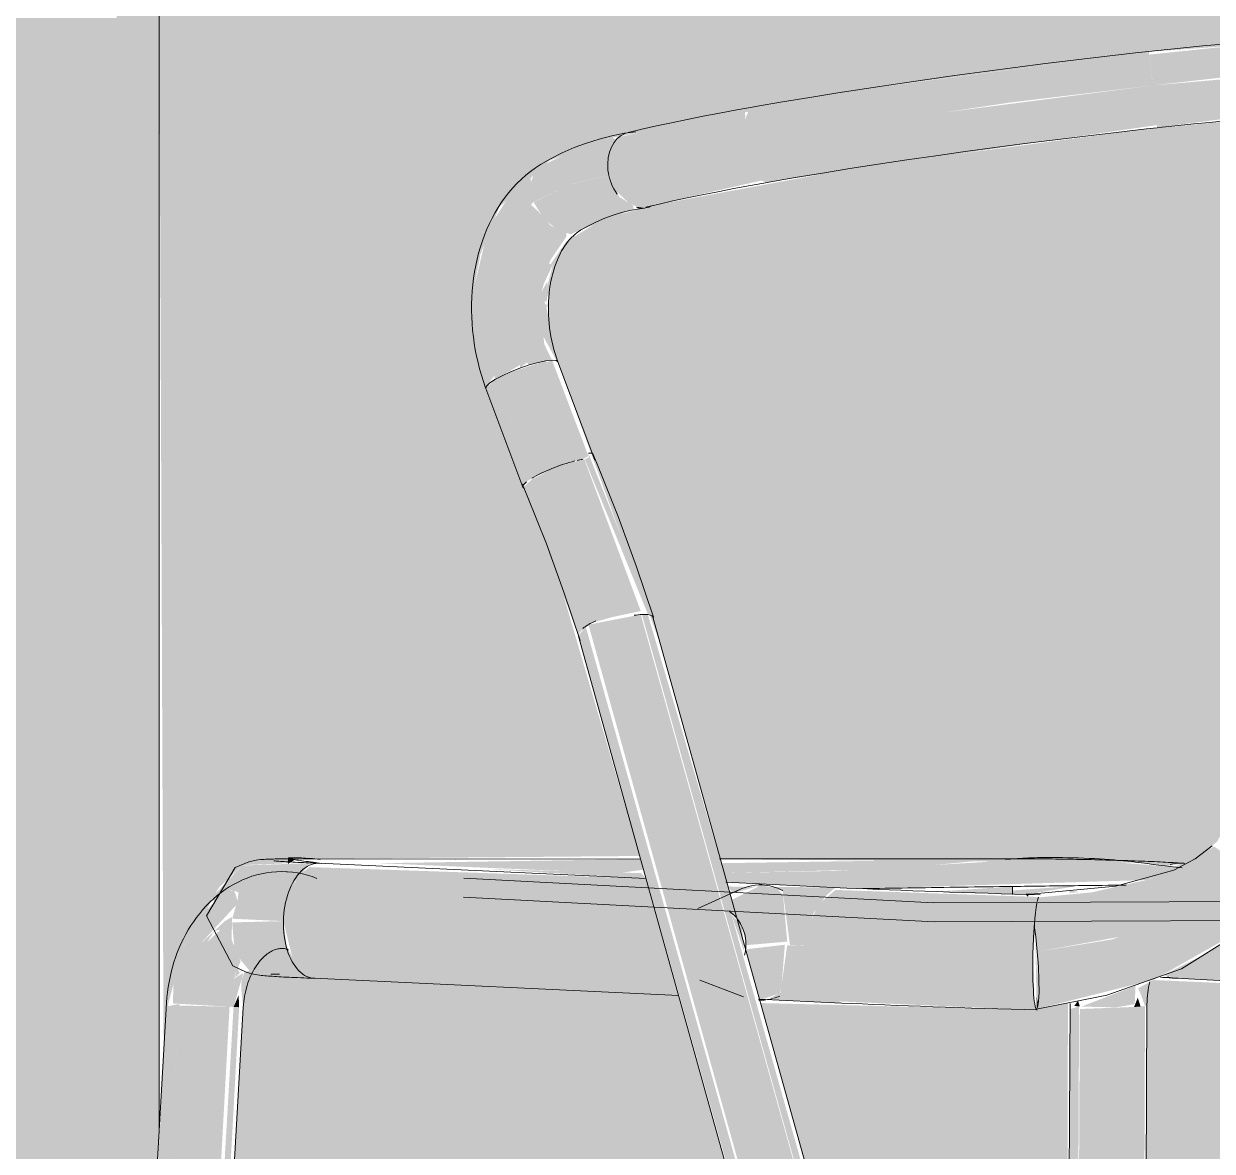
# Model space of a CAD drawing. Header units: inches. Extents: x 20426 to 36348, y -461 to 673.
# Drawn here: x 29240.26 to 29255.73, y 13.75 to 28.43 of the extents above; entities that cross this region are included whole.
import ezdxf

# ---------------------------------------------------------------- set-up
doc = ezdxf.new("R2010")
doc.units = ezdxf.units.IN
doc.header["$MEASUREMENT"] = 0
doc.layers.add('I-FURN', color=30, linetype='Continuous', lineweight=9)
doc.layers.add('Q-CASE', color=31, linetype='Continuous', lineweight=9)

# ---------------------------------------------------------------- blocks, each defined once
blk = doc.blocks.new('Casework 1 - Casework 1-456223-Elevation - East')
at = {"layer": 'Q-CASE'}
h = blk.add_hatch(color=256, dxfattribs=at)
h.paths.add_polyline_path([(-22519.774, 0), (-22513.177, 0), (-22513.177, 0.25), (-22519.707, 0.25), (-22519.718, 0.008), (-22519.841, 0)], flags=0)
h.paths.add_polyline_path([(-22521.548, 0), (-22520.693, 0), (-22520.707, 0.25), (-22526.289, 0.25), (-22526.289, 0), (-22521.591, 0)], flags=0)
h.paths.add_polyline_path([(-22510.623, 0), (-22505.796, 0.01), (-22505.796, 0.25), (-22512.311, 0.25), (-22512.311, 0), (-22510.996, 0)], flags=0)
h.paths.add_polyline_path([(-22521.392, 15.967), (-22521.392, 15.83), (-22521.366, 15.878), (-22521.37, 15.893)], flags=0)
h.paths.add_polyline_path([(-22521.606, 16.071), (-22521.437, 16.05), (-22521.544, 16.143), (-22521.605, 16.127), (-22521.606, 16.099)], flags=0)
h.paths.add_polyline_path([(-22521.803, 16.099), (-22521.839, 16.049), (-22521.839, 16.091)], flags=0)
h.paths.add_polyline_path([(-22531.668, 0), (-22527.155, 0), (-22527.155, 0.25), (-22528.301, 0.25), (-22528.301, 0.75), (-22520.736, 0.75), (-22521.548, 15.62), (-22521.48, 15.643), (-22521.67, 16.118), (-22522.536, 15.997), (-22527.271, 15.775), (-22530.663, 3.606)], flags=0)
h.paths.add_polyline_path([(-22505.771, 0.75), (-22505.753, 0.75), (-22504.981, 14.03), (-22504.981, 28.75), (-22505.537, 28.75), (-22505.537, 28.5), (-22507.827, 28.5), (-22507.827, 28.75), (-22507.918, 28.75), (-22507.918, 28.5), (-22510.623, 28.5), (-22510.623, 0.75), (-22505.796, 0.75)], flags=0)
h.paths.add_polyline_path([(-22519.736, 0.75), (-22514.866, 0.75), (-22514.866, 28.5), (-22517.57, 28.5), (-22517.57, 28.75), (-22517.662, 28.75), (-22517.662, 28.5), (-22519.952, 28.5), (-22519.952, 28.75), (-22532.8, 28.75), (-22532.8, 27.991), (-22529.528, 27.549), (-22526.968, 27.086), (-22526, 26.833), (-22525.407, 26.533), (-22525.341, 26.436), (-22525.075, 26.204), (-22524.788, 25.758), (-22524.576, 24.778), (-22524.809, 23.547), (-22526.095, 19.993), (-22526.777, 17.549), (-22522.196, 17.495), (-22522.139, 17.495), (-22521.698, 17.465), (-22521.429, 17.329), (-22521.299, 17.117), (-22521.263, 17.089), (-22521.209, 17.089), (-22521.131, 16.899), (-22520.917, 16.602), (-22520.687, 16.143), (-22520.679, 15.944), (-22520.602, 15.658), (-22519.774, 1.407)], flags=0)
h.paths.add_polyline_path([(-22532.298, 1.458), (-22528.325, 15.714), (-22528.493, 15.718), (-22531.917, 15.615), (-22531.957, 15.625), (-22532.368, 15.644), (-22532.3, 1.912)], flags=0)
h.paths.add_polyline_path([(-22520.888, 15.914), (-22520.888, 16.047), (-22520.917, 16.014)], flags=0)
h.paths.add_polyline_path([(-22532.8, 17.532), (-22531.59, 17.552), (-22527.813, 17.55), (-22526.676, 21.414), (-22525.548, 24.575), (-22525.59, 25.084), (-22525.705, 25.388), (-22525.705, 25.436), (-22525.807, 25.592), (-22525.989, 25.745), (-22526.428, 25.888), (-22527.289, 26.133), (-22529.458, 26.532), (-22532.171, 26.916), (-22532.8, 26.992), (-22532.8, 17.548)], flags=0)
h.paths.add_polyline_path([(-22526.59, 25.977), (-22527.108, 26.103), (-22526.628, 25.986)], flags=0)
h.paths.add_polyline_path([(-22504.981, 30), (-22504.981, 36), (-22532.8, 36), (-22532.8, 30), (-22510.996, 30)], flags=0)
blk = doc.blocks.new('Casework 3 - Casework 1-483541-Elevation - East')
at = {"layer": 'Q-CASE'}
h = blk.add_hatch(color=256, dxfattribs=at)
h.paths.add_polyline_path([(-22503.889, 0), (-22499.2, 0), (-22499.2, 0.25), (-22504.782, 0.25), (-22504.796, 0), (-22503.898, 0)], flags=0)
h.paths.add_polyline_path([(-22448.007, 26.785), (-22448.058, 26.876), (-22448.024, 26.803)], flags=0)
h.paths.add_polyline_path([(-22375.431, 0), (-22360.053, 0), (-22360.053, 36), (-22504.981, 36), (-22504.981, 30), (-22487.289, 30), (-22487.289, 28.75), (-22504.981, 28.75), (-22504.925, 15), (-22504.861, 15.676), (-22504.662, 16.429), (-22504.351, 16.906), (-22504.295, 17.034), (-22504.2, 17.184), (-22504.142, 17.236), (-22503.899, 17.47), (-22503.293, 17.496), (-22503.262, 17.552), (-22503.024, 17.552), (-22498.724, 17.59), (-22499.722, 20.996), (-22500.874, 24.236), (-22500.877, 25.019), (-22500.799, 25.428), (-22500.554, 26.039), (-22499.895, 26.648), (-22499.14, 26.933), (-22495.584, 27.611), (-22492.083, 28.062), (-22489.209, 28.273), (-22485.71, 28.346), (-22482.305, 28.236), (-22481.946, 28.113), (-22481.741, 28.001), (-22481.484, 27.56), (-22481.522, 27.37), (-22481.763, 27.076), (-22482.055, 26.817), (-22482.305, 26.708), (-22483.061, 26.362), (-22483.255, 26.075), (-22483.616, 25.296), (-22483.79, 24.712), (-22483.947, 23.793), (-22484.29, 20.672), (-22484.369, 18.094), (-22484.243, 17.52), (-22484.243, 17.456), (-22484.243, 17.287), (-22484.187, 17.285), (-22484.046, 16.992), (-22483.857, 16.853), (-22483.672, 16.512), (-22483.714, 16.07), (-22483.883, 15.793), (-22478.702, 0), (-22451.412, 0), (-22446.249, 15.816), (-22446.36, 15.97), (-22446.456, 16.344), (-22446.35, 16.717), (-22445.962, 17.162), (-22445.912, 17.159), (-22445.805, 17.727), (-22445.724, 18.288), (-22445.731, 19.038), (-22445.737, 19.041), (-22445.857, 21.021), (-22446.231, 24.278), (-22446.553, 25.475), (-22446.73, 25.819), (-22447.135, 26.466), (-22448.122, 26.863), (-22448.414, 27.107), (-22448.499, 27.235), (-22448.592, 27.37), (-22448.628, 27.627), (-22448.497, 27.741), (-22448.559, 27.79), (-22448.137, 28.128), (-22447.422, 28.264), (-22444.732, 28.337), (-22442.511, 28.339), (-22438.017, 28.187), (-22435.213, 27.895), (-22432.752, 27.549), (-22430.031, 27.051), (-22429.223, 26.833), (-22428.63, 26.533), (-22428.565, 26.436), (-22428.299, 26.204), (-22428.011, 25.758), (-22427.799, 24.778), (-22428.032, 23.547), (-22429.319, 19.993), (-22430, 17.55), (-22425.419, 17.495), (-22425.369, 17.495), (-22424.922, 17.465), (-22424.653, 17.329), (-22424.522, 17.117), (-22424.509, 17.062), (-22424.437, 17.119), (-22424.356, 16.901), (-22424.148, 16.615), (-22423.911, 16.143), (-22423.908, 15.974), (-22423.826, 15.665), (-22422.916, 0.75), (-22419.49, 0.75), (-22419.49, 28.5), (-22424.576, 28.5), (-22424.576, 28.75), (-22442.825, 28.75), (-22442.825, 30), (-22390.512, 30), (-22390.512, 28.75), (-22408.76, 28.75), (-22408.76, 28.5), (-22413.846, 28.5), (-22413.846, 0.75), (-22410.377, 0.75), (-22409.485, 15.676), (-22409.286, 16.429), (-22408.975, 16.906), (-22408.92, 17.034), (-22408.824, 17.184), (-22408.766, 17.236), (-22408.523, 17.47), (-22407.917, 17.496), (-22407.886, 17.552), (-22407.648, 17.552), (-22403.348, 17.59), (-22404.347, 20.996), (-22405.498, 24.236), (-22405.501, 25.019), (-22405.423, 25.428), (-22405.179, 26.039), (-22404.48, 26.665), (-22403.765, 26.933), (-22400.209, 27.611), (-22396.708, 28.062), (-22394.223, 28.259), (-22390.335, 28.346), (-22385.505, 28.224), (-22385.183, 28.117), (-22384.964, 28.001), (-22384.707, 27.579), (-22384.745, 27.37), (-22384.986, 27.076), (-22385.278, 26.817), (-22385.529, 26.708), (-22386.285, 26.362), (-22386.478, 26.075), (-22386.839, 25.296), (-22387.013, 24.712), (-22387.17, 23.793), (-22387.514, 20.672), (-22387.593, 18.094), (-22387.466, 17.52), (-22387.466, 17.456), (-22387.466, 17.287), (-22387.41, 17.285), (-22387.269, 16.992), (-22387.08, 16.853), (-22386.895, 16.512), (-22386.938, 16.07), (-22387.106, 15.793), (-22381.925, 0), (-22380.272, 0)], flags=0)
h.paths.add_polyline_path([(-22384.375, 0), (-22389.581, 15.675), (-22389.741, 15.658), (-22391.5, 15.745), (-22395.454, 15.895), (-22395.42, 15.776), (-22395.37, 15.636), (-22395.346, 15.636), (-22395.37, 0), (-22385.114, 0)], flags=0)
h.paths.add_polyline_path([(-22383.326, 0), (-22382.974, 0), (-22388.115, 15.663), (-22388.466, 15.668), (-22383.348, 0.068)], flags=0)
h.paths.add_polyline_path([(-22398.445, 0), (-22402.842, 15.775), (-22407.147, 15.931), (-22407.155, 15.7), (-22407.112, 15.619), (-22407.942, 0.75), (-22400.411, 0.75), (-22400.411, 0.25), (-22401.557, 0.25), (-22401.557, 0), (-22399.639, 0)], flags=0)
h.paths.add_polyline_path([(-22402.423, 0), (-22402.423, 0.25), (-22402.958, 0.25), (-22402.958, 0)], flags=0)
h.paths.add_polyline_path([(-22403.824, 0), (-22403.824, 0.25), (-22408.005, 0.25), (-22408.02, 0), (-22404.48, 0)], flags=0)
h.paths.add_polyline_path([(-22498.333, 0), (-22493.82, 0), (-22498.218, 15.775), (-22503.808, 16.095), (-22503.869, 16.084), (-22503.91, 15.978), (-22503.913, 15.848), (-22503.889, 15.619), (-22504.719, 0.75), (-22497.188, 0.75), (-22497.188, 0.25), (-22498.333, 0.25)], flags=0)
h.paths.add_polyline_path([(-22492.122, 0), (-22479.751, 0), (-22484.891, 15.663), (-22485.116, 15.658), (-22486.788, 15.74), (-22492.04, 15.975), (-22492.237, 15.867), (-22492.197, 15.776), (-22492.147, 15.636), (-22492.122, 15.643), (-22492.161, 7.785), (-22492.147, 0), (-22492.125, 0)], flags=0)
h.paths.add_polyline_path([(-22408.866, 0), (-22409.019, 0.01), (-22409.019, 0.25), (-22409.406, 0.25), (-22409.421, 0), (-22408.871, 0)], flags=0)
h.paths.add_polyline_path([(-22413.846, 0), (-22410.42, 0.01), (-22410.42, 0.25), (-22415.535, 0.25), (-22415.535, 0), (-22414.164, 0)], flags=0)
h.paths.add_polyline_path([(-22417.802, 0), (-22417.802, 0.25), (-22422.93, 0.25), (-22422.941, 0.008), (-22422.941, 0), (-22418.089, 0)], flags=0)
h.paths.add_polyline_path([(-22416.401, 0), (-22416.401, 0.25), (-22416.936, 0.25), (-22416.936, 0)], flags=0)
h.paths.add_polyline_path([(-22425.317, 0), (-22425.331, 0.25), (-22429.513, 0.25), (-22429.513, 0), (-22425.394, 0)], flags=0)
h.paths.add_polyline_path([(-22424.466, 0), (-22423.918, 0.044), (-22423.93, 0.25), (-22424.331, 0.25), (-22424.342, 0.008), (-22424.47, 0)], flags=0)
h.paths.add_polyline_path([(-22430.379, 0), (-22430.379, 0.25), (-22430.914, 0.25), (-22430.914, 0)], flags=0)
h.paths.add_polyline_path([(-22431.78, 0), (-22431.78, 0.25), (-22432.925, 0.25), (-22432.925, 0.75), (-22425.36, 0.75), (-22426.172, 15.62), (-22426.114, 15.675), (-22426.231, 15.975), (-22430.495, 15.775), (-22434.892, 0), (-22432.925, 0)], flags=0)
h.paths.add_polyline_path([(-22450.362, 0), (-22450.011, 0), (-22444.87, 15.668), (-22445.248, 15.585), (-22450.011, 1.072)], flags=0)
h.paths.add_polyline_path([(-22437.914, 0), (-22437.944, 15.776), (-22437.872, 15.727), (-22437.875, 15.86), (-22437.92, 15.928), (-22438.119, 15.939), (-22443.847, 15.585), (-22448.961, 0), (-22437.966, 0)], flags=0)
h.paths.add_polyline_path([(-22409.019, 0.75), (-22408.976, 0.75), (-22408.084, 15.676), (-22408.028, 16.038), (-22408.508, 16.067), (-22408.555, 15.703), (-22408.513, 15.619), (-22409.322, 0.75)], flags=0)
h.paths.add_polyline_path([(-22424.615, 15.967), (-22424.615, 15.83), (-22424.589, 15.878), (-22424.592, 15.887)], flags=0)
h.paths.add_polyline_path([(-22424.83, 16.071), (-22424.66, 16.05), (-22424.773, 16.145), (-22424.828, 16.127), (-22424.829, 16.099)], flags=0)
h.paths.add_polyline_path([(-22423.959, 0.75), (-22424.771, 15.62), (-22424.715, 15.681), (-22424.893, 16.118), (-22425.314, 16.003), (-22425.223, 15.592), (-22424.317, 0.75)], flags=0)
h.paths.add_polyline_path([(-22493.191, 1.458), (-22493.15, 15.675), (-22493.598, 15.587), (-22497.153, 15.675), (-22493.198, 1.485)], flags=0)
h.paths.add_polyline_path([(-22397.815, 1.458), (-22397.843, 2.868), (-22401.422, 15.708), (-22401.777, 15.675), (-22397.822, 1.485)], flags=0)
h.paths.add_polyline_path([(-22396.414, 1.458), (-22396.374, 15.675), (-22396.747, 15.585), (-22396.771, 2.74), (-22396.421, 1.485)], flags=0)
h.paths.add_polyline_path([(-22436.922, 1.458), (-22436.527, 2.878), (-22436.642, 15.636), (-22436.992, 15.644), (-22436.925, 1.912)], flags=0)
h.paths.add_polyline_path([(-22435.521, 1.458), (-22431.548, 15.714), (-22431.916, 15.7), (-22435.528, 2.745), (-22435.524, 1.912)], flags=0)
h.paths.add_polyline_path([(-22397.791, 6.398), (-22397.77, 15.625), (-22400.371, 15.655), (-22397.813, 6.477)], flags=0)
h.paths.add_polyline_path([(-22435.546, 6.398), (-22432.963, 15.665), (-22435.591, 15.562), (-22435.553, 7.785)], flags=0)
h.paths.add_polyline_path([(-22493.562, 15.597), (-22493.572, 15.677), (-22493.563, 15.597)], flags=0)
h.paths.add_polyline_path([(-22396.799, 15.633), (-22396.796, 15.677), (-22396.8, 15.636)], flags=0)
h.paths.add_polyline_path([(-22425.963, 15.788), (-22426.05, 15.893), (-22426.016, 15.83), (-22426, 15.817)], flags=0)
h.paths.add_polyline_path([(-22424.111, 15.914), (-22424.128, 16.076), (-22424.14, 16.014), (-22424.119, 15.942)], flags=0)
h.paths.add_polyline_path([(-22408.625, 15.978), (-22408.498, 16.143), (-22408.565, 16.071), (-22408.622, 15.983)], flags=0)
h.paths.add_polyline_path([(-22504.001, 15.978), (-22503.874, 16.143), (-22503.941, 16.071), (-22503.989, 15.995)], flags=0)
h.paths.add_polyline_path([(-22499.585, 25.705), (-22499.683, 25.705), (-22499.62, 25.686)], flags=0)
h.paths.add_polyline_path([(-22491.867, 17.46), (-22491.629, 17.494), (-22491.593, 17.496), (-22491.364, 17.647), (-22491.205, 17.78), (-22490.762, 18.633), (-22490.576, 19.251), (-22490.258, 21.858), (-22489.731, 25.72), (-22489.811, 26.257), (-22489.804, 26.437), (-22490.133, 27.027), (-22490.352, 27.223), (-22492.182, 27.052), (-22495.882, 26.556), (-22498.561, 26.061), (-22499.201, 25.884), (-22499.682, 25.592), (-22499.884, 25.299), (-22499.855, 25.296), (-22499.932, 24.999), (-22499.953, 24.63), (-22500.006, 24.557), (-22500.011, 24.409), (-22499.928, 24.26), (-22499.808, 24.038), (-22499.775, 23.984), (-22498.448, 20.322), (-22497.676, 17.549), (-22492.187, 17.5), (-22491.9, 17.464)], flags=0)
h.paths.add_polyline_path([(-22437.27, 17.541), (-22437.295, 17.57), (-22437.248, 17.599), (-22437.108, 17.551), (-22436.214, 17.552), (-22432.437, 17.55), (-22431.3, 21.414), (-22430.173, 24.575), (-22430.214, 25.084), (-22430.329, 25.388), (-22430.329, 25.436), (-22430.431, 25.592), (-22430.613, 25.745), (-22431.052, 25.888), (-22431.884, 26.127), (-22434.082, 26.532), (-22436.796, 26.916), (-22438.533, 27.076), (-22438.701, 26.833), (-22438.815, 26.537), (-22438.966, 26.104), (-22439.008, 25.435), (-22438.948, 24.685), (-22438.812, 24.022), (-22438.289, 20.75), (-22438.048, 18.914), (-22437.82, 18.308), (-22437.466, 17.711), (-22437.369, 17.625), (-22437.277, 17.547)], flags=0)
h.paths.add_polyline_path([(-22402.808, 25.705), (-22402.906, 25.705), (-22402.843, 25.686)], flags=0)
h.paths.add_polyline_path([(-22396.16, 17.549), (-22395.988, 17.647), (-22395.829, 17.78), (-22395.387, 18.633), (-22395.201, 19.251), (-22394.893, 21.787), (-22394.355, 25.72), (-22394.435, 26.257), (-22394.428, 26.437), (-22394.758, 27.027), (-22394.904, 27.106), (-22397.4, 26.805), (-22400.768, 26.274), (-22401.967, 25.998), (-22402.828, 25.682), (-22403.107, 25.299), (-22403.078, 25.296), (-22403.155, 24.999), (-22403.176, 24.63), (-22403.222, 24.538), (-22403.234, 24.409), (-22403.158, 24.283), (-22403.031, 24.038), (-22402.999, 23.984), (-22401.672, 20.322), (-22400.849, 17.55), (-22396.169, 17.55)], flags=0)
h.paths.add_polyline_path([(-22431.051, 17.549), (-22431.036, 17.55), (-22429.899, 21.414), (-22428.771, 24.575), (-22428.813, 25.084), (-22428.928, 25.388), (-22428.928, 25.436), (-22429.03, 25.592), (-22429.239, 25.758), (-22429.43, 25.798), (-22429.335, 25.474), (-22429.24, 24.236), (-22429.729, 22.757), (-22430.72, 19.993), (-22431.401, 17.549), (-22431.109, 17.549)], flags=0)
h.paths.add_polyline_path([(-22404.209, 25.705), (-22404.307, 25.705), (-22404.244, 25.686)], flags=0)
h.paths.add_polyline_path([(-22402.3, 17.549), (-22401.947, 17.59), (-22402.945, 20.996), (-22404.097, 24.236), (-22404.1, 25.019), (-22404.022, 25.428), (-22403.943, 25.798), (-22404.229, 25.682), (-22404.508, 25.299), (-22404.48, 25.293), (-22404.556, 24.999), (-22404.578, 24.63), (-22404.623, 24.539), (-22404.635, 24.409), (-22404.552, 24.26), (-22404.433, 24.038), (-22404.4, 23.984), (-22403.073, 20.322), (-22402.3, 17.55)], flags=0)
h.paths.add_polyline_path([(-22499.922, 24.63), (-22499.954, 24.825), (-22499.907, 24.924), (-22499.917, 24.732)], flags=0)
h.paths.add_polyline_path([(-22404.546, 24.63), (-22404.578, 24.825), (-22404.532, 24.924), (-22404.541, 24.732)], flags=0)
h.paths.add_polyline_path([(-22403.145, 24.63), (-22403.177, 24.825), (-22403.131, 24.924), (-22403.14, 24.732)], flags=0)
h.paths.add_polyline_path([(-22431.214, 25.977), (-22431.733, 26.103), (-22431.253, 25.986)], flags=0)
h.paths.add_polyline_path([(-22448.058, 27.078), (-22447.856, 27.181), (-22447.933, 27.212), (-22447.955, 27.15), (-22448.055, 27.08)], flags=0)
h.paths.add_polyline_path([(-22448.188, 27.076), (-22448.061, 27.107), (-22448.082, 27.169), (-22448.185, 27.078)], flags=0)
h.paths.add_polyline_path([(-22481.925, 27.076), (-22482.049, 27.139), (-22482.044, 27.078), (-22481.946, 27.076)], flags=0)
h.paths.add_polyline_path([(-22385.148, 27.076), (-22385.272, 27.139), (-22385.267, 27.078), (-22385.176, 27.076)], flags=0)
blk.add_line((-22504.981, 28.75), (-22504.981, 14.03), dxfattribs=at)
blk = doc.blocks.new('HermanMiller_Collection_Air-Chair_SideChair_Arms - Arms-V113-Elevation - East')
at = {"layer": 'I-FURN'}
for points in [[(-22492.045, 27.624), (-22489.829, 27.877), (-22489.805, 27.819), (-22489.721, 27.825), (-22489.804, 28.117), (-22489.95, 28.249), (-22492.092, 28.025), (-22492.059, 27.75)], [(-22497.387, 26.875), (-22493.905, 27.401), (-22492.045, 27.624), (-22492.097, 28.061), (-22495.705, 27.591), (-22497.307, 27.293), (-22497.38, 27.119), (-22497.393, 27.002)], [(-22497.078, 26.362), (-22493.361, 26.911), (-22491.991, 27.107), (-22492.045, 27.624), (-22495.705, 27.149), (-22497.387, 26.875), (-22497.274, 26.52), (-22497.146, 26.384)], [(-22499.139, 26.52), (-22497.387, 26.875), (-22497.351, 27.219), (-22497.36, 27.317), (-22498.998, 26.95), (-22499.116, 26.768), (-22499.14, 26.648)], [(-22500.109, 26.106), (-22499.604, 26.344), (-22499.125, 26.454), (-22499.129, 26.703), (-22499.03, 26.913), (-22499.08, 26.946), (-22499.489, 26.833), (-22500.082, 26.533), (-22500.148, 26.344), (-22500.141, 26.227)], [(-22498.707, 26.031), (-22497.146, 26.384), (-22497.274, 26.52), (-22497.387, 26.875), (-22499.139, 26.52), (-22499.061, 26.274), (-22498.86, 26.086), (-22498.743, 26.037)], [(-22500.72, 23.708), (-22500.619, 23.844), (-22500.766, 24.704), (-22500.583, 25.55), (-22500.109, 26.106), (-22500.141, 26.377), (-22500.153, 26.432), (-22500.414, 26.204), (-22500.702, 25.749), (-22500.877, 25.019), (-22500.886, 24.589), (-22500.874, 24.236)], [(-22499.585, 25.705), (-22498.807, 26.013), (-22498.807, 26.056), (-22498.99, 26.172), (-22499.139, 26.45), (-22499.613, 26.34), (-22500.107, 26.104), (-22499.975, 25.884), (-22499.784, 25.737), (-22499.682, 25.706)], [(-22500.131, 22.509), (-22499.685, 22.7), (-22499.469, 22.757), (-22499.947, 24.038), (-22500.439, 23.88), (-22500.611, 23.793), (-22500.518, 23.545)], [(-22499.468, 22.754), (-22499.394, 22.799), (-22499.867, 24.046), (-22499.94, 24.019), (-22499.469, 22.757)], [(-22500.249, 22.393), (-22500.2, 22.462), (-22500.131, 22.509), (-22500.611, 23.793), (-22500.729, 23.679), (-22500.274, 22.462)], [(-22499.393, 20.59), (-22499.35, 20.625), (-22499.089, 20.699), (-22498.712, 20.78), (-22499.448, 22.757), (-22499.778, 22.669), (-22500.102, 22.507), (-22499.398, 20.602)], [(-22498.547, 20.693), (-22499.394, 22.835), (-22499.388, 22.782), (-22499.432, 22.758), (-22499.441, 22.754), (-22498.618, 20.734), (-22498.551, 20.699)], [(-22499.523, 20.456), (-22499.505, 20.502), (-22499.398, 20.604), (-22500.106, 22.517), (-22500.238, 22.393), (-22499.523, 20.458)], [(-22493.335, 0), (-22492.918, 0), (-22498.712, 20.734), (-22499.393, 20.602), (-22495.821, 7.785), (-22493.651, 0), (-22493.449, 0)], [(-22492.85, 0), (-22492.784, 0), (-22497.533, 16.829), (-22497.507, 16.923), (-22497.576, 17.191), (-22498.62, 20.734), (-22498.697, 20.734), (-22492.918, 0)], [(-22493.728, 0), (-22493.651, 0), (-22499.429, 20.578), (-22499.523, 20.458), (-22493.783, 0)], [(-22503.365, 16.742), (-22503.214, 17.255), (-22503.076, 17.42), (-22503.024, 17.496), (-22503.903, 17.466), (-22504.287, 17.062), (-22504.27, 16.99), (-22504.041, 17.148), (-22503.952, 17.117), (-22503.956, 17.034), (-22504.032, 16.773), (-22503.48, 16.747)], [(-22503.293, 17.495), (-22503.214, 17.542), (-22503.293, 17.558), (-22503.293, 17.495)], [(-22493.549, 15.6), (-22492.034, 15.978), (-22490.97, 16.579), (-22490.487, 17.116), (-22490.558, 17.209), (-22490.821, 17.42), (-22491.416, 16.904), (-22492.579, 16.503), (-22493.549, 16.344), (-22493.552, 15.612), (-22493.552, 15.602)], [(-22497.343, 16.428), (-22496.805, 16.475), (-22496.86, 17.087), (-22496.96, 17.18), (-22497.154, 17.204), (-22497.527, 17.018), (-22497.541, 16.856), (-22497.49, 16.807), (-22497.397, 16.68), (-22497.349, 16.489)], [(-22493.874, 17.095), (-22493.874, 17.193), (-22494.87, 17.126), (-22493.896, 17.096)], [(-22493.691, 17.089), (-22493.64, 17.096), (-22493.014, 17.203), (-22493.874, 17.141), (-22493.874, 17.095), (-22493.693, 17.089)], [(-22504.719, 15.665), (-22504.445, 16.447), (-22503.952, 16.98), (-22504.01, 17.152), (-22504.142, 17.105), (-22504.445, 16.81), (-22504.564, 16.615), (-22504.802, 16.143), (-22504.792, 16.036), (-22504.804, 15.67)], [(-22493.606, 16.318), (-22493.533, 17.056), (-22496.177, 17.148), (-22496.406, 16.953), (-22496.544, 16.617), (-22496.566, 16.423), (-22494.05, 16.331)], [(-22502.953, 15.997), (-22503.19, 16.143), (-22503.323, 16.423), (-22503.365, 16.742), (-22504.032, 16.725), (-22503.998, 16.33), (-22503.803, 16.092), (-22503.058, 16.004)], [(-22497.366, 16.348), (-22497.397, 16.68), (-22497.533, 16.829), (-22497.382, 16.394)], [(-22485.53, 15.675), (-22485.806, 15.776), (-22486.003, 16.051), (-22486.069, 16.426), (-22490.867, 16.676), (-22491.272, 16.36), (-22491.709, 16.139), (-22491.913, 16.041), (-22491.715, 15.997), (-22485.547, 15.676)], [(-22497.164, 15.714), (-22496.902, 15.801), (-22496.879, 15.893), (-22496.836, 16.434), (-22497.351, 16.374), (-22497.333, 16.291), (-22497.183, 15.781)], [(-22493.552, 15.585), (-22493.586, 15.677), (-22493.606, 16.318), (-22496.566, 16.423), (-22496.508, 16.048), (-22496.331, 15.775), (-22496.212, 15.7), (-22494.36, 15.617)], [(-22493.532, 15.697), (-22493.575, 16.512), (-22493.559, 15.697)], [(-22492.52, 15.619), (-22492.281, 15.661), (-22492.27, 15.901), (-22492.974, 15.629), (-22492.563, 15.619)], [(-22505.629, 0), (-22504.719, 15.665), (-22504.888, 15.629), (-22505.715, 0.005), (-22505.643, 0)], [(-22505.268, 0), (-22504.922, 0), (-22504.066, 15.627), (-22504.72, 15.643), (-22505.629, 0), (-22505.398, 0)], [(-22503.941, 15.62), (-22503.948, 15.775), (-22504.014, 15.624), (-22503.948, 15.621)], [(-22493.552, 15.585), (-22493.545, 15.697), (-22493.56, 15.748), (-22493.557, 15.607)], [(-22493.067, 1.015), (-22493.005, 15.631), (-22493.121, 15.597), (-22493.139, 1.273), (-22493.072, 1.032)], [(-22492.995, 15.63), (-22493.02, 15.704), (-22493.068, 15.637), (-22493.005, 15.631)], [(-22492.281, 0), (-22492.2, 0), (-22492.147, 15.636), (-22492.289, 15.624), (-22492.366, 0)], [(-22492.289, 15.624), (-22492.204, 15.629), (-22492.241, 15.745), (-22492.287, 15.629)], [(-22504.804, 0), (-22504.796, 0), (-22503.941, 15.62), (-22504.014, 15.624), (-22504.719, 3.496), (-22504.922, 0), (-22504.806, 0)], [(-22492.598, 0), (-22492.366, 0), (-22492.289, 15.624), (-22492.995, 15.597), (-22493.067, 1.015), (-22492.728, 0)]]:
    blk.add_hatch(color=256, dxfattribs=at).paths.add_polyline_path(points, flags=0)
h = blk.add_hatch(color=256, dxfattribs=at)
h.paths.add_polyline_path([(-22490.133, 27.393), (-22489.921, 27.599), (-22490.078, 27.453), (-22490.131, 27.396)], flags=0)
h.paths.add_polyline_path([(-22491.989, 27.076), (-22490.187, 27.307), (-22489.875, 27.814), (-22492.045, 27.624), (-22491.991, 27.107)], flags=0)
h.paths.add_polyline_path([(-22489.768, 27.402), (-22489.719, 27.603), (-22489.721, 27.825), (-22489.799, 27.77), (-22489.781, 27.409)], flags=0)
h = blk.add_hatch(color=256, dxfattribs=at)
h.paths.add_polyline_path([(-22500.611, 23.793), (-22500.284, 23.984), (-22500.275, 24.101), (-22500.165, 23.984), (-22499.947, 24.038), (-22500.028, 24.841), (-22499.891, 25.346), (-22499.682, 25.652), (-22499.682, 25.706), (-22499.884, 25.798), (-22500.052, 25.989), (-22500.141, 26.068), (-22500.583, 25.55), (-22500.766, 24.704), (-22500.619, 23.844)], flags=0)
h.paths.add_polyline_path([(-22500.287, 23.942), (-22500.195, 24.016), (-22500.275, 24.101), (-22500.287, 23.949)], flags=0)
h = blk.add_hatch(color=256, dxfattribs=at)
h.paths.add_polyline_path([(-22499.948, 24.039), (-22499.867, 24.046), (-22499.993, 24.303), (-22499.948, 24.041)], flags=0)
h.paths.add_polyline_path([(-22499.967, 24.797), (-22499.917, 24.732), (-22499.944, 24.845)], flags=0)
h.paths.add_polyline_path([(-22499.944, 24.518), (-22499.927, 25.03), (-22499.927, 25.077), (-22500.011, 24.919), (-22500.059, 24.694), (-22499.993, 24.536)], flags=0)
h.paths.add_polyline_path([(-22499.993, 24.999), (-22499.855, 25.296), (-22499.928, 25.298), (-22499.958, 25.163)], flags=0)
h = blk.add_hatch(color=256, dxfattribs=at)
h.paths.add_polyline_path([(-22492.998, 17.12), (-22493.127, 17.141), (-22493.127, 17.109)], flags=0)
h.paths.add_polyline_path([(-22493.549, 16.344), (-22492.235, 16.581), (-22491.416, 16.904), (-22490.821, 17.42), (-22491.244, 17.711), (-22492.074, 17.29), (-22492.84, 17.116), (-22493.535, 17.05), (-22493.587, 16.676), (-22493.559, 16.441)], flags=0)
h.paths.add_polyline_path([(-22492.163, 17.3), (-22491.855, 17.371), (-22492.139, 17.307)], flags=0)
h = blk.add_hatch(color=256, dxfattribs=at)
h.paths.add_polyline_path([(-22499.003, 17.367), (-22498.674, 17.412), (-22498.712, 17.549), (-22502.124, 17.496), (-22499.296, 17.376), (-22499.016, 17.368)], flags=0)
h.paths.add_polyline_path([(-22497.625, 17.368), (-22495.444, 17.42), (-22494.05, 17.552), (-22497.661, 17.496), (-22497.632, 17.393)], flags=0)
h = blk.add_hatch(color=256, dxfattribs=at)
h.paths.add_polyline_path([(-22495.817, 17.165), (-22492.123, 17.277), (-22491.663, 17.437), (-22493.287, 17.57), (-22494.09, 17.52), (-22496.177, 17.396), (-22497.625, 17.368), (-22497.591, 17.246), (-22495.843, 17.166)], flags=0)
h.paths.add_polyline_path([(-22498.642, 17.296), (-22498.71, 17.367), (-22500.721, 17.419), (-22498.71, 17.299)], flags=0)
h = blk.add_hatch(color=256, dxfattribs=at)
h.paths.add_polyline_path([(-22486.069, 16.426), (-22485.985, 16.8), (-22485.985, 16.897), (-22490.575, 16.733), (-22490.849, 16.694), (-22490.849, 16.675), (-22486.788, 16.463)], flags=0)
h.paths.add_polyline_path([(-22491.663, 17.437), (-22491.652, 17.495), (-22491.71, 17.442)], flags=0)
h = blk.add_hatch(color=256, dxfattribs=at)
h.paths.add_polyline_path([(-22496.566, 16.423), (-22496.464, 16.845), (-22496.299, 17.073), (-22496.177, 17.18), (-22497.576, 17.193), (-22497.511, 17.105), (-22497.136, 17.212), (-22496.865, 17.133), (-22496.837, 16.938), (-22496.815, 16.774), (-22496.77, 16.433)], flags=0)
h.paths.add_polyline_path([(-22498.423, 16.51), (-22498.642, 17.296), (-22503.024, 17.445), (-22503.17, 17.329), (-22503.311, 17.039), (-22503.365, 16.742), (-22498.578, 16.517)], flags=0)
h = blk.add_hatch(color=256, dxfattribs=at)
h.paths.add_polyline_path([(-22503.883, 16.071), (-22503.869, 16.16), (-22503.879, 16.104)], flags=0)
h.paths.add_polyline_path([(-22504.001, 15.978), (-22503.989, 16.009), (-22503.989, 16.125)], flags=0)
h.paths.add_polyline_path([(-22504.014, 15.624), (-22503.886, 16.068), (-22503.999, 15.998), (-22503.942, 16.068), (-22503.954, 16.143), (-22503.922, 16.217), (-22504.04, 16.5), (-22504.032, 16.795), (-22504.127, 16.743), (-22504.505, 16.391), (-22504.719, 15.665), (-22504.066, 15.627)], flags=0)
h.paths.add_polyline_path([(-22504.353, 16.472), (-22504.265, 16.615), (-22504.186, 16.628), (-22504.315, 16.509)], flags=0)
h.paths.add_polyline_path([(-22503.451, 16.82), (-22503.503, 16.84), (-22503.495, 16.821)], flags=0)
h = blk.add_hatch(color=256, dxfattribs=at)
h.paths.add_polyline_path([(-22496.083, 15.675), (-22496.331, 15.775), (-22496.508, 16.048), (-22496.566, 16.423), (-22496.806, 16.428), (-22496.892, 15.812), (-22497.05, 15.726), (-22496.996, 15.718), (-22496.102, 15.676)], flags=0)
h.paths.add_polyline_path([(-22498.218, 15.775), (-22498.423, 16.51), (-22503.365, 16.742), (-22503.24, 16.231), (-22503.164, 16.095), (-22502.953, 15.997), (-22498.578, 15.792)], flags=0)
for p, q in [((-22498.777, 27.021), (-22498.922, 27)), ((-22498.759, 26.014), (-22498.662, 26.027)), ((-22499.311, 22.742), (-22499.791, 24.026)), ((-22499.79, 24.024), (-22499.791, 24.025)), ((-22500.728, 23.677), (-22500.248, 22.392)), ((-22492.783, 0), (-22498.558, 20.719)), ((-22499.522, 20.451), (-22493.821, 0)), ((-22503.3, 17.563), (-22503.3, 17.491)), ((-22498.641, 17.296), (-22502.902, 17.496)), ((-22493.685, 17.552), (-22497.689, 17.551)), ((-22491.629, 17.494), (-22491.655, 17.496)), ((-22496.029, 17.173), (-22497.604, 17.247)), ((-22493.874, 17.089), (-22493.874, 17.193)), ((-22497.413, 17.157), (-22497.969, 16.908)), ((-22493.693, 17.091), (-22493.693, 17.091)), ((-22493.67, 17.066), (-22493.693, 17.091)), ((-22502.967, 15.997), (-22498.216, 15.774)), ((-22497.943, 15.972), (-22497.374, 15.754)), ((-22491.739, 15.998), (-22485.551, 15.675)), ((-22504.886, 15.676), (-22505.797, 0.011)), ((-22497.181, 15.726), (-22496.1, 15.675)), ((-22493.122, 15.65), (-22493.192, 1.459)), ((-22493.121, 15.671), (-22493.122, 15.65)), ((-22492.199, 0), (-22492.122, 15.645)), ((-22504.795, 0), (-22503.888, 15.618))]:
    blk.add_line(p, q, dxfattribs=at)
at = {"layer": 'I-FURN', "flags": 128}
for points in [[(-22489.974, 28.251), (-22490.17, 28.238), (-22490.368, 28.224), (-22490.569, 28.209), (-22490.772, 28.193), (-22490.977, 28.176), (-22491.184, 28.158), (-22491.392, 28.139), (-22491.602, 28.118), (-22491.812, 28.097), (-22492.022, 28.075), (-22492.098, 28.066)], [(-22497.219, 27.348), (-22496.868, 27.409), (-22496.51, 27.468), (-22496.145, 27.527), (-22495.773, 27.585), (-22495.395, 27.642), (-22495.012, 27.698), (-22494.625, 27.753), (-22494.234, 27.806), (-22493.839, 27.858), (-22493.441, 27.909), (-22493.041, 27.958), (-22492.639, 28.005), (-22492.237, 28.051), (-22492.098, 28.066)], [(-22498.878, 27.012), (-22498.697, 27.054), (-22498.508, 27.096), (-22498.312, 27.138), (-22498.11, 27.18), (-22497.901, 27.222), (-22497.685, 27.263), (-22497.463, 27.304), (-22497.236, 27.345), (-22497.219, 27.348)], [(-22489.92, 27.252), (-22490.11, 27.24), (-22490.303, 27.226), (-22490.5, 27.212), (-22490.698, 27.196), (-22490.899, 27.179), (-22491.101, 27.162), (-22491.305, 27.143), (-22491.51, 27.123), (-22491.716, 27.102), (-22491.922, 27.08), (-22491.989, 27.072)], [(-22498.922, 27), (-22499.089, 26.968), (-22499.254, 26.926), (-22499.417, 26.874), (-22499.578, 26.814), (-22499.735, 26.744), (-22499.888, 26.666), (-22500.016, 26.592)], [(-22497.046, 26.363), (-22496.701, 26.423), (-22496.348, 26.482), (-22495.988, 26.54), (-22495.621, 26.597), (-22495.248, 26.653), (-22494.87, 26.708), (-22494.488, 26.762), (-22494.101, 26.815), (-22493.71, 26.867), (-22493.317, 26.917), (-22492.921, 26.965), (-22492.524, 27.012), (-22492.126, 27.057), (-22491.989, 27.072)], [(-22500.016, 26.592), (-22500.083, 26.55), (-22500.146, 26.504), (-22500.208, 26.455), (-22500.267, 26.402), (-22500.324, 26.348), (-22500.378, 26.29), (-22500.429, 26.23), (-22500.478, 26.167), (-22500.524, 26.102), (-22500.568, 26.036), (-22500.609, 25.967), (-22500.647, 25.896), (-22500.683, 25.824), (-22500.716, 25.75), (-22500.746, 25.675), (-22500.774, 25.598), (-22500.8, 25.52), (-22500.823, 25.441), (-22500.843, 25.361), (-22500.861, 25.28), (-22500.876, 25.197), (-22500.889, 25.115), (-22500.899, 25.031), (-22500.907, 24.947), (-22500.912, 24.863), (-22500.915, 24.778), (-22500.915, 24.693), (-22500.913, 24.607), (-22500.909, 24.522), (-22500.902, 24.437), (-22500.892, 24.352), (-22500.881, 24.267), (-22500.866, 24.182), (-22500.85, 24.098), (-22500.831, 24.015), (-22500.81, 23.932), (-22500.786, 23.85), (-22500.761, 23.768), (-22500.732, 23.688), (-22500.729, 23.678)], [(-22498.646, 26.039), (-22498.474, 26.079), (-22498.294, 26.119), (-22498.106, 26.16), (-22497.911, 26.2), (-22497.708, 26.24), (-22497.499, 26.281), (-22497.284, 26.321), (-22497.063, 26.36), (-22497.046, 26.363)], [(-22499.498, 25.737), (-22499.394, 25.796), (-22499.289, 25.849), (-22499.182, 25.895), (-22499.073, 25.935), (-22498.964, 25.969), (-22498.853, 25.996), (-22498.759, 26.014)], [(-22499.791, 24.025), (-22499.81, 24.078), (-22499.827, 24.132), (-22499.843, 24.186), (-22499.857, 24.242), (-22499.87, 24.298), (-22499.881, 24.354), (-22499.891, 24.411), (-22499.899, 24.468), (-22499.906, 24.525), (-22499.911, 24.582), (-22499.914, 24.639), (-22499.915, 24.696), (-22499.915, 24.752), (-22499.914, 24.808), (-22499.91, 24.863), (-22499.906, 24.917), (-22499.899, 24.971), (-22499.891, 25.023), (-22499.882, 25.074), (-22499.871, 25.124), (-22499.859, 25.173), (-22499.846, 25.22), (-22499.831, 25.266), (-22499.815, 25.31), (-22499.798, 25.352), (-22499.78, 25.393), (-22499.762, 25.431), (-22499.742, 25.468), (-22499.722, 25.502), (-22499.701, 25.535), (-22499.679, 25.565), (-22499.657, 25.594), (-22499.635, 25.62), (-22499.613, 25.644), (-22499.59, 25.666), (-22499.568, 25.686), (-22499.546, 25.704), (-22499.523, 25.721), (-22499.501, 25.735), (-22499.498, 25.737)], [(-22499.947, 24.038), (-22500.049, 24.016), (-22500.165, 23.984), (-22500.287, 23.942)], [(-22499.791, 24.025), (-22499.814, 24.042), (-22499.867, 24.046), (-22499.947, 24.038)], [(-22500.287, 23.942), (-22500.408, 23.894), (-22500.518, 23.844), (-22500.611, 23.793)], [(-22500.611, 23.793), (-22500.68, 23.747), (-22500.72, 23.708), (-22500.729, 23.679)], [(-22498.548, 20.698), (-22498.768, 21.355), (-22499.007, 22.009), (-22499.265, 22.66), (-22499.334, 22.826)], [(-22499.501, 20.394), (-22499.712, 21.025), (-22499.941, 21.653), (-22500.189, 22.279), (-22500.256, 22.438)], [(-22491.273, 17.72), (-22491.492, 17.551), (-22491.773, 17.407), (-22492.528, 17.196), (-22493.639, 17.092), (-22493.693, 17.091)], [(-22504.367, 16.809), (-22503.994, 17.439), (-22503.816, 17.514), (-22503.74, 17.532), (-22503.697, 17.538), (-22503.665, 17.542), (-22503.639, 17.544), (-22503.616, 17.546), (-22503.593, 17.547), (-22503.571, 17.548), (-22503.548, 17.549), (-22503.524, 17.55), (-22503.499, 17.55), (-22503.473, 17.551), (-22503.445, 17.551), (-22503.417, 17.552), (-22503.387, 17.552), (-22503.355, 17.552), (-22503.323, 17.552), (-22503.289, 17.552), (-22503.254, 17.552), (-22503.244, 17.552)], [(-22503.489, 17.526), (-22503.487, 17.526), (-22503.48, 17.526), (-22503.47, 17.525), (-22503.457, 17.523), (-22503.441, 17.522), (-22503.423, 17.521), (-22503.403, 17.52), (-22503.381, 17.518), (-22503.357, 17.517), (-22503.331, 17.515), (-22503.303, 17.514), (-22503.274, 17.512), (-22503.243, 17.51), (-22503.21, 17.509), (-22503.176, 17.507), (-22503.141, 17.506), (-22503.105, 17.504), (-22503.067, 17.502), (-22503.028, 17.501), (-22502.988, 17.499), (-22502.947, 17.498), (-22502.906, 17.496), (-22502.905, 17.496)], [(-22498.712, 17.551), (-22501.12, 17.55), (-22503.244, 17.552)], [(-22491.643, 17.495), (-22491.668, 17.497), (-22491.694, 17.498), (-22491.721, 17.5), (-22491.75, 17.502), (-22491.78, 17.504), (-22491.812, 17.505), (-22491.845, 17.507), (-22491.879, 17.509), (-22491.914, 17.511), (-22491.95, 17.512), (-22491.988, 17.514), (-22492.027, 17.516), (-22492.066, 17.518), (-22492.107, 17.519), (-22492.149, 17.521), (-22492.192, 17.523), (-22492.235, 17.524), (-22492.28, 17.526), (-22492.325, 17.527), (-22492.371, 17.529), (-22492.417, 17.53), (-22492.464, 17.532), (-22492.511, 17.533), (-22492.559, 17.535), (-22492.607, 17.536), (-22492.655, 17.537), (-22492.703, 17.539), (-22492.752, 17.54), (-22492.8, 17.541), (-22492.848, 17.542), (-22492.897, 17.543), (-22492.945, 17.544), (-22492.992, 17.545), (-22493.04, 17.546), (-22493.087, 17.547), (-22493.133, 17.548), (-22493.179, 17.548), (-22493.224, 17.549), (-22493.269, 17.55), (-22493.312, 17.55), (-22493.355, 17.551), (-22493.397, 17.551), (-22493.438, 17.552), (-22493.478, 17.552), (-22493.517, 17.552), (-22493.555, 17.552), (-22493.592, 17.552), (-22493.627, 17.552), (-22493.662, 17.552), (-22493.686, 17.552)], [(-22503.323, 17.385), (-22503.389, 17.387), (-22503.454, 17.385), (-22503.52, 17.38), (-22503.584, 17.371), (-22503.649, 17.359), (-22503.712, 17.343), (-22503.775, 17.325), (-22503.836, 17.303), (-22503.897, 17.278), (-22503.956, 17.25), (-22504.013, 17.22), (-22504.069, 17.187), (-22504.123, 17.152), (-22504.176, 17.114), (-22504.227, 17.074), (-22504.276, 17.031), (-22504.323, 16.987), (-22504.369, 16.941), (-22504.413, 16.893), (-22504.455, 16.843), (-22504.495, 16.791), (-22504.533, 16.738), (-22504.569, 16.684), (-22504.603, 16.628), (-22504.636, 16.571), (-22504.666, 16.513), (-22504.695, 16.453), (-22504.722, 16.393), (-22504.746, 16.332), (-22504.769, 16.269), (-22504.79, 16.206), (-22504.809, 16.143), (-22504.826, 16.078), (-22504.841, 16.013), (-22504.854, 15.948), (-22504.865, 15.882), (-22504.874, 15.815), (-22504.881, 15.749), (-22504.886, 15.682), (-22504.886, 15.676)], [(-22502.929, 17.298), (-22502.991, 17.321), (-22503.053, 17.34), (-22503.117, 17.356), (-22503.181, 17.369), (-22503.246, 17.378), (-22503.311, 17.384), (-22503.323, 17.385)], [(-22501.016, 17.303), (-22494.902, 16.982), (-22488.768, 17.006), (-22484.965, 17.195)], [(-22501.02, 17.053), (-22494.891, 16.731), (-22488.744, 16.757), (-22484.965, 16.945)], [(-22496.029, 17.173), (-22495.897, 17.167), (-22495.76, 17.161), (-22495.619, 17.155), (-22495.473, 17.149), (-22495.324, 17.143), (-22495.171, 17.137), (-22495.014, 17.132), (-22494.855, 17.126), (-22494.692, 17.12), (-22494.527, 17.115), (-22494.36, 17.109), (-22494.191, 17.104), (-22494.019, 17.098), (-22493.847, 17.093), (-22493.673, 17.088), (-22493.513, 17.084)], [(-22490.473, 17.12), (-22490.689, 16.832), (-22490.965, 16.565), (-22491.671, 16.122), (-22492.645, 15.777), (-22493.561, 15.597)], [(-22504.367, 16.809), (-22504.025, 16.16), (-22503.851, 16.077), (-22503.777, 16.056), (-22503.733, 16.047), (-22503.702, 16.042), (-22503.676, 16.038), (-22503.653, 16.035), (-22503.631, 16.033), (-22503.608, 16.031), (-22503.585, 16.029), (-22503.561, 16.027), (-22503.536, 16.025), (-22503.51, 16.023), (-22503.483, 16.022), (-22503.454, 16.02), (-22503.425, 16.018), (-22503.393, 16.016), (-22503.361, 16.014), (-22503.327, 16.013), (-22503.292, 16.011), (-22503.256, 16.009), (-22503.218, 16.008), (-22503.18, 16.006), (-22503.14, 16.004), (-22503.1, 16.002), (-22503.058, 16.001), (-22503.015, 15.999), (-22502.972, 15.998), (-22502.964, 15.997)], [(-22493.549, 16.344), (-22493.569, 16.537), (-22493.588, 16.684)], [(-22503.888, 15.618), (-22503.885, 15.655), (-22503.881, 15.692), (-22503.877, 15.729), (-22503.871, 15.765), (-22503.864, 15.801), (-22503.856, 15.836), (-22503.847, 15.871), (-22503.837, 15.905), (-22503.826, 15.938), (-22503.814, 15.97), (-22503.801, 16.002), (-22503.788, 16.032), (-22503.774, 16.061), (-22503.759, 16.09), (-22503.744, 16.117), (-22503.728, 16.142), (-22503.712, 16.167), (-22503.695, 16.19), (-22503.679, 16.212), (-22503.661, 16.233), (-22503.644, 16.252), (-22503.627, 16.269), (-22503.61, 16.286), (-22503.592, 16.3), (-22503.575, 16.314), (-22503.559, 16.326), (-22503.542, 16.337), (-22503.526, 16.347), (-22503.511, 16.355), (-22503.495, 16.362), (-22503.481, 16.368), (-22503.466, 16.373), (-22503.452, 16.378), (-22503.439, 16.381), (-22503.426, 16.383), (-22503.413, 16.385), (-22503.401, 16.386), (-22503.389, 16.387), (-22503.377, 16.386), (-22503.376, 16.386)], [(-22503.376, 16.386), (-22503.363, 16.385), (-22503.351, 16.384), (-22503.339, 16.381), (-22503.327, 16.378), (-22503.314, 16.375), (-22503.301, 16.37), (-22503.299, 16.369)], [(-22493.561, 15.597), (-22493.545, 15.622), (-22493.532, 15.697), (-22493.526, 15.816), (-22493.527, 15.97), (-22493.535, 16.151), (-22493.549, 16.344)], [(-22503.526, 16.048), (-22503.523, 16.049), (-22503.517, 16.049), (-22503.506, 16.049), (-22503.493, 16.05), (-22503.478, 16.05), (-22503.46, 16.051), (-22503.439, 16.051), (-22503.417, 16.051)], [(-22492.086, 15.952), (-22492.093, 15.918), (-22492.1, 15.882), (-22492.106, 15.846), (-22492.111, 15.809), (-22492.115, 15.772), (-22492.118, 15.734), (-22492.12, 15.696), (-22492.121, 15.658), (-22492.122, 15.645)], [(-22491.752, 15.999), (-22491.769, 16), (-22491.789, 16.001), (-22491.81, 16.003), (-22491.834, 16.004), (-22491.859, 16.006), (-22491.886, 16.007), (-22491.915, 16.009), (-22491.946, 16.01)], [(-22496.1, 15.675), (-22495.965, 15.669), (-22495.825, 15.663), (-22495.682, 15.657), (-22495.534, 15.65), (-22495.383, 15.644), (-22495.228, 15.638), (-22495.069, 15.633), (-22494.908, 15.627), (-22494.744, 15.621), (-22494.577, 15.615), (-22494.408, 15.61), (-22494.237, 15.604), (-22494.064, 15.599), (-22493.89, 15.594), (-22493.715, 15.589), (-22493.554, 15.585)]]:
    blk.add_lwpolyline(points, dxfattribs=at)
at = {"layer": 'I-FURN'}
for centre, major_axis, ratio, start_param, end_param in [((-22498.762, 26.525), (-0.116, 0.486), 0.74611, 0.096646, 1.405643), ((-22498.762, 26.525), (-0.116, 0.486), 0.74611, 1.405643, 2.087532), ((-22498.762, 26.525), (-0.116, 0.486), 0.74611, 2.814481, 2.976439), ((-22498.72, 26.524), (-0.057, 0.497), 0.711436, 2.914489, 3.176288), ((-22498.72, 26.524), (-0.057, 0.497), 0.711436, 3.176288, 3.438088), ((-22499.78, 22.567), (0.468, 0.175), 0.191458, 0.773364, 0.96478), ((-22499.795, 22.632), (0.461, 0.194), 0.144221, 6.220526, 6.744124), ((-22499.78, 22.567), (0.468, 0.175), 0.191458, 1.035163, 2.34416), ((-22499.78, 22.567), (0.468, 0.175), 0.191458, 2.60596, 3.129558), ((-22499.78, 22.567), (0.468, 0.175), 0.191458, 3.141593, 3.391358), ((-22499.024, 20.546), (0.476, 0.152), 0.239355, 0.740351, 1.000511), ((-22499.024, 20.546), (0.476, 0.152), 0.239355, 0.483554, 0.739774), ((-22499.04, 20.585), (0.482, 0.134), 0.301377, 2.319528, 2.568633), ((-22499.04, 20.585), (0.482, 0.134), 0.301377, 2.051225, 2.306833), ((-22499.024, 20.546), (0.476, 0.152), 0.239355, 6.237561, 6.76116), ((-22497.606, 101.858), (0, 84.692), 0.707107, 3.05175, 3.053597), ((-22486.897, 101.858), (0, 84.69), 0.707107, 3.051747, 3.061921), ((-22497.154, 16.463), (-0.021, 0.75), 0.90616, 6.224803, 6.748402), ((-22497.154, 16.463), (-0.021, 0.75), 0.90616, 5.809079, 6.224803), ((-22493.533, 16.334), (0.02, 0.75), 0.096081, 0.286594, 0.488977), ((-22497.796, 16.444), (-0.014, 0.5), 0.90616, 5.458165, 5.701205), ((-22493.533, 16.334), (0.02, 0.75), 0.096081, 0.548394, 1.595591), ((-22497.796, 16.444), (-0.014, 0.5), 0.90616, 4.654007, 5.439405), ((-22497.796, 16.444), (-0.014, 0.5), 0.90616, 4.392208, 4.654007), ((-22493.533, 16.334), (0.02, 0.75), 0.096081, 1.595591, 3.166388), ((-22497.154, 16.463), (-0.021, 0.75), 0.90616, 3.083211, 3.34501), ((-22497.154, 16.463), (-0.021, 0.75), 0.90616, 3.37013, 3.48981)]:
    blk.add_ellipse(centre, major_axis=major_axis, ratio=ratio, start_param=start_param, end_param=end_param, dxfattribs=at)
for points in [[(-22502.916, 17.496), (-22502.989, 17.495), (-22503.141, 17.424), (-22503.314, 17.135), (-22503.362, 16.873), (-22503.365, 16.742)], [(-22502.884, 17.548), (-22502.981, 17.555), (-22503.148, 17.566), (-22503.292, 17.57), (-22503.314, 17.56), (-22503.21, 17.539), (-22503.066, 17.519), (-22502.979, 17.508)], [(-22493.899, 17.55), (-22493.92, 17.548), (-22493.94, 17.547), (-22493.961, 17.545)], [(-22491.678, 17.496), (-22491.726, 17.497), (-22491.774, 17.491), (-22491.82, 17.479)], [(-22503.365, 16.742), (-22503.368, 16.611), (-22503.333, 16.35), (-22503.174, 16.065), (-22503.026, 15.996), (-22502.953, 15.997)], [(-22491.856, 16.017), (-22491.81, 16.004), (-22491.763, 15.998), (-22491.715, 15.997)]]:
    blk.add_open_spline(points, degree=3, dxfattribs=at)
for points, knots in [([(-22492.269, 17.51), (-22492.398, 17.527), (-22492.726, 17.555), (-22493.234, 17.573), (-22493.637, 17.568), (-22493.823, 17.557), (-22493.899, 17.55)], [-1, -1, -1, -1, -0.7, -0.4, -0.2, 0, 0, 0, 0]), ([(-22495.82, 17.165), (-22495.796, 17.165), (-22495.583, 17.168), (-22495.163, 17.175), (-22494.533, 17.184), (-22494.096, 17.19), (-22493.874, 17.193)], [-0.7807949, -0.7807949, -0.7807949, -0.7807949, -0.75, -0.5, -0.25, 0, 0, 0, 0]), ([(-22493.874, 17.193), (-22493.59, 17.197), (-22493.097, 17.203), (-22492.6, 17.208), (-22492.393, 17.211)], [-1, -1, -1, -1, -0.5, -0.1419922, -0.1419922, -0.1419922, -0.1419922])]:
    blk.add_open_spline(points, degree=3, knots=knots, dxfattribs=at)

msp = doc.modelspace()

# ---------------------------------------------------------------- block references
at = {"layer": 'I-FURN'}
msp.add_blockref('HermanMiller_Collection_Air-Chair_SideChair_Arms - Arms-V113-Elevation - East', (51747.003, 0), dxfattribs=at)
at = {"layer": 'Q-CASE'}
for name in ['Casework 1 - Casework 1-456223-Elevation - East', 'Casework 3 - Casework 1-483541-Elevation - East']:
    msp.add_blockref(name, (51747.003, 0), dxfattribs=at)

doc.saveas('drawing.dxf')
